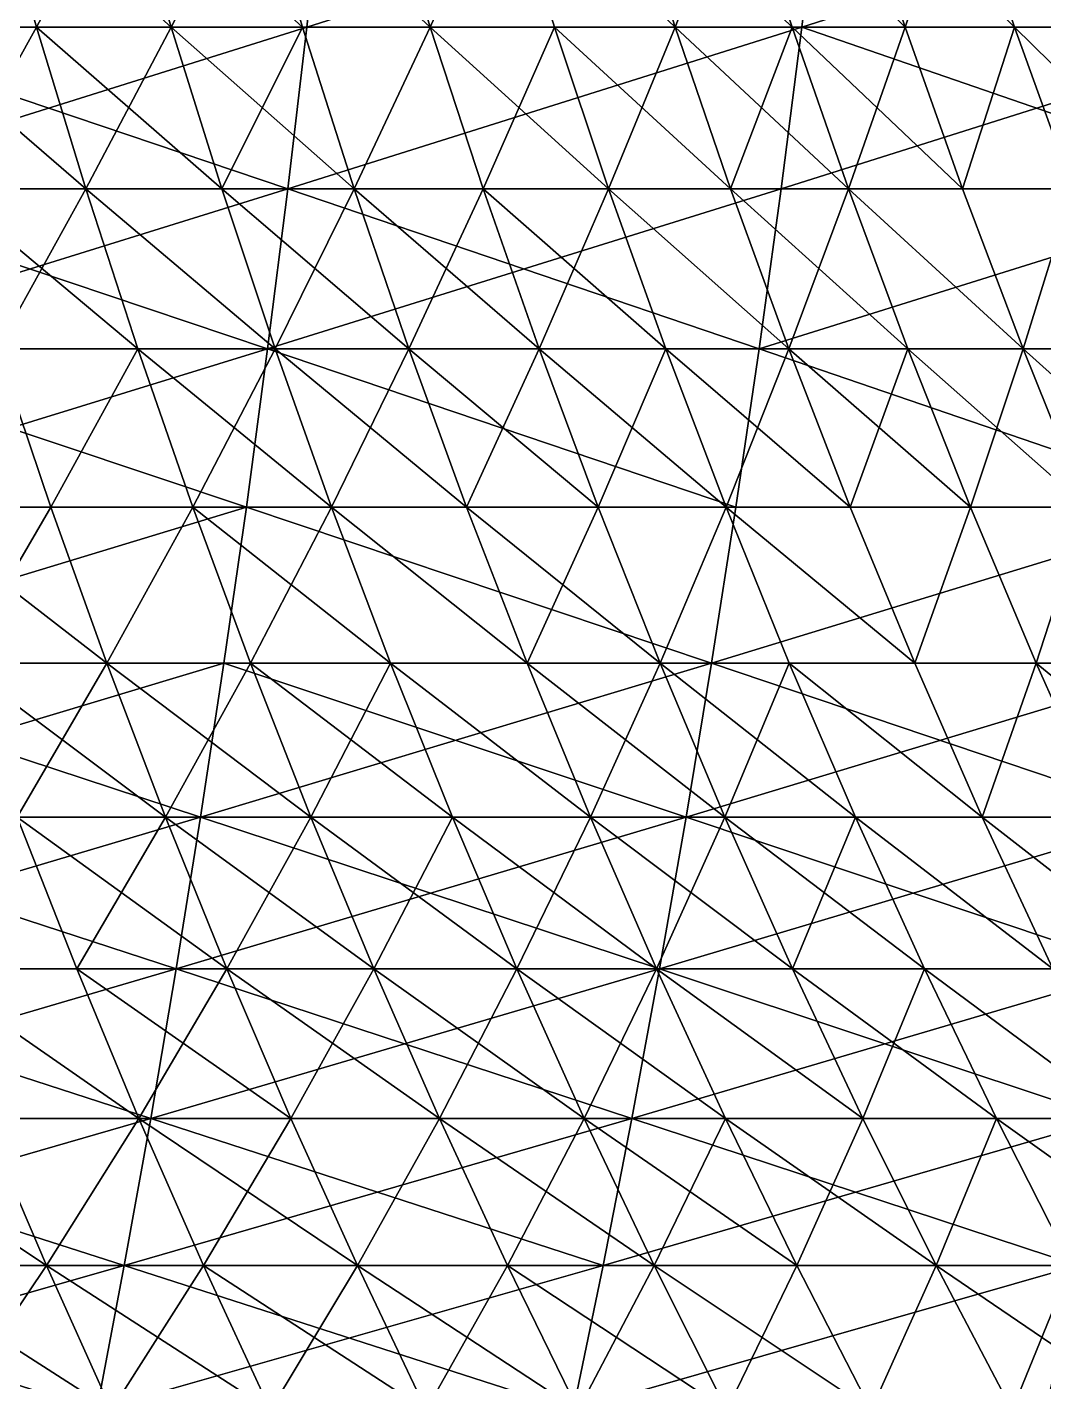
# Model space of a CAD drawing. Header units: millimetres. Extents: x -3250 to 6200, y -3250 to 3250.
# Drawn here: x 4401.4 to 4516.2, y -463.8 to -310.7 of the extents above; entities that cross this region are included whole.
import ezdxf

# ---------------------------------------------------------------- set-up
doc = ezdxf.new("R2010")
doc.units = ezdxf.units.MM
doc.header["$MEASUREMENT"] = 0
doc.layers.add('MESH_3D', color=2, linetype='CONTINUOUS')

msp = doc.modelspace()

# ---------------------------------------------------------------- linework, layer by layer
at = {"layer": 'MESH_3D'}
for points in [[(4435.04, -292.27, 26157.06), (4378.57, -292.27, 26172.19), (4376.72, -310.75, 26164.91)], [(4435.04, -292.27, 26157.06), (4376.72, -310.75, 26164.91), (4433, -310.75, 26149.83)], [(4386.87, -310.75, 2167.51), (4402.45, -310.75, 2182.34), (4397.2, -292.27, 2187.72)], [(4402.45, -310.75, 24517.66), (4386.87, -310.75, 24532.49), (4397.2, -292.27, 24512.28)], [(4402.45, -310.75, 2182.34), (4412.28, -292.27, 2202.8), (4397.2, -292.27, 2187.72)], [(4417.66, -310.75, 24502.45), (4397.2, -292.27, 24512.28), (4412.28, -292.27, 24497.2)], [(4417.66, -310.75, 24502.45), (4402.45, -310.75, 24517.66), (4397.2, -292.27, 24512.28)], [(4402.45, -310.75, 2182.34), (4417.66, -310.75, 2197.55), (4412.28, -292.27, 2202.8)], [(4417.66, -310.75, 2197.55), (4426.98, -292.27, 2218.25), (4412.28, -292.27, 2202.8)], [(4432.49, -310.75, 24486.87), (4417.66, -310.75, 24502.45), (4412.28, -292.27, 24497.2)], [(4432.49, -310.75, 24486.87), (4412.28, -292.27, 24497.2), (4426.98, -292.27, 24481.75)], [(4417.66, -310.75, 2197.55), (4432.49, -310.75, 2213.13), (4426.98, -292.27, 2218.25)], [(4426.98, -292.27, 2218.25), (4446.93, -310.75, 2229.08), (4441.29, -292.27, 2234.06)], [(4432.49, -310.75, 2213.13), (4446.93, -310.75, 2229.08), (4426.98, -292.27, 2218.25)], [(4446.93, -310.75, 24470.92), (4432.49, -310.75, 24486.87), (4426.98, -292.27, 24481.75)], [(4446.93, -310.75, 24470.92), (4426.98, -292.27, 24481.75), (4441.29, -292.27, 24465.94)], [(4491.11, -292.27, 26140.53), (4433, -310.75, 26149.83), (4488.9, -310.75, 26133.35)], [(4491.11, -292.27, 26140.53), (4435.04, -292.27, 26157.06), (4433, -310.75, 26149.83)], [(4446.93, -310.75, 2229.08), (4455.2, -292.27, 2250.22), (4441.29, -292.27, 2234.06)], [(4455.2, -292.27, 24449.78), (4446.93, -310.75, 24470.92), (4441.29, -292.27, 24465.94)], [(4446.93, -310.75, 2229.08), (4460.96, -310.75, 2245.39), (4455.2, -292.27, 2250.22)], [(4460.96, -310.75, 24454.61), (4446.93, -310.75, 24470.92), (4455.2, -292.27, 24449.78)], [(4455.2, -292.27, 2250.22), (4474.58, -310.75, 2262.04), (4468.7, -292.27, 2266.73)], [(4460.96, -310.75, 2245.39), (4474.58, -310.75, 2262.04), (4455.2, -292.27, 2250.22)], [(4474.58, -310.75, 24437.96), (4455.2, -292.27, 24449.78), (4468.7, -292.27, 24433.27)], [(4474.58, -310.75, 24437.96), (4460.96, -310.75, 24454.61), (4455.2, -292.27, 24449.78)], [(4474.58, -310.75, 2262.04), (4481.79, -292.27, 2283.57), (4468.7, -292.27, 2266.73)], [(4487.78, -310.75, 24420.97), (4474.58, -310.75, 24437.96), (4468.7, -292.27, 24433.27)], [(4487.78, -310.75, 24420.97), (4468.7, -292.27, 24433.27), (4481.79, -292.27, 24416.43)], [(4474.58, -310.75, 2262.04), (4487.78, -310.75, 2279.03), (4481.79, -292.27, 2283.57)], [(4481.79, -292.27, 2283.57), (4500.56, -310.75, 2296.33), (4494.45, -292.27, 2300.72)], [(4487.78, -310.75, 2279.03), (4500.56, -310.75, 2296.33), (4481.79, -292.27, 2283.57)], [(4500.56, -310.75, 24403.67), (4481.79, -292.27, 24416.43), (4494.45, -292.27, 24399.28)], [(4500.56, -310.75, 24403.67), (4487.78, -310.75, 24420.97), (4481.79, -292.27, 24416.43)], [(4546.76, -292.27, 26122.6), (4488.9, -310.75, 26133.35), (4544.36, -310.75, 26115.48)], [(4546.76, -292.27, 26122.6), (4491.11, -292.27, 26140.53), (4488.9, -310.75, 26133.35)], [(4500.56, -310.75, 2296.33), (4506.68, -292.27, 2318.19), (4494.45, -292.27, 2300.72)], [(4512.89, -310.75, 24386.04), (4494.45, -292.27, 24399.28), (4506.68, -292.27, 24381.81)], [(4512.89, -310.75, 24386.04), (4500.56, -310.75, 24403.67), (4494.45, -292.27, 24399.28)], [(4500.56, -310.75, 2296.33), (4512.89, -310.75, 2313.96), (4506.68, -292.27, 2318.19)], [(4506.68, -292.27, 2318.19), (4524.79, -310.75, 2331.88), (4518.48, -292.27, 2335.96)], [(4512.89, -310.75, 2313.96), (4524.79, -310.75, 2331.88), (4506.68, -292.27, 2318.19)], [(4524.79, -310.75, 24368.12), (4512.89, -310.75, 24386.04), (4506.68, -292.27, 24381.81)], [(4524.79, -310.75, 24368.12), (4506.68, -292.27, 24381.81), (4518.48, -292.27, 24364.04)], [(4376.72, -310.75, 535.09), (4430.84, -329.03, 557.85), (4374.75, -329.03, 542.82)], [(4433, -310.75, 26149.83), (4376.72, -310.75, 26164.91), (4374.75, -329.03, 26157.18)], [(4433, -310.75, 26149.83), (4374.75, -329.03, 26157.18), (4430.84, -329.03, 26142.15)], [(4376.72, -310.75, 535.09), (4433, -310.75, 550.17), (4430.84, -329.03, 557.85)], [(4392.29, -329.03, 2161.66), (4402.45, -310.75, 2182.34), (4386.87, -310.75, 2167.51)], [(4408.02, -329.03, 24523.37), (4386.87, -310.75, 24532.49), (4402.45, -310.75, 24517.66)], [(4408.02, -329.03, 24523.37), (4392.29, -329.03, 24538.34), (4386.87, -310.75, 24532.49)], [(4392.29, -329.03, 2161.66), (4408.02, -329.03, 2176.63), (4402.45, -310.75, 2182.34)], [(4408.02, -329.03, 2176.63), (4417.66, -310.75, 2197.55), (4402.45, -310.75, 2182.34)], [(4423.37, -329.03, 24508.02), (4408.02, -329.03, 24523.37), (4402.45, -310.75, 24517.66)], [(4423.37, -329.03, 24508.02), (4402.45, -310.75, 24517.66), (4417.66, -310.75, 24502.45)], [(4408.02, -329.03, 2176.63), (4423.37, -329.03, 2191.98), (4417.66, -310.75, 2197.55)], [(4423.37, -329.03, 2191.98), (4432.49, -310.75, 2213.13), (4417.66, -310.75, 2197.55)], [(4438.34, -329.03, 24492.29), (4417.66, -310.75, 24502.45), (4432.49, -310.75, 24486.87)], [(4438.34, -329.03, 24492.29), (4423.37, -329.03, 24508.02), (4417.66, -310.75, 24502.45)], [(4423.37, -329.03, 2191.98), (4438.34, -329.03, 2207.71), (4432.49, -310.75, 2213.13)], [(4430.84, -329.03, 557.85), (4488.9, -310.75, 566.65), (4486.55, -329.03, 574.28)], [(4433, -310.75, 550.17), (4488.9, -310.75, 566.65), (4430.84, -329.03, 557.85)], [(4488.9, -310.75, 26133.35), (4433, -310.75, 26149.83), (4430.84, -329.03, 26142.15)], [(4488.9, -310.75, 26133.35), (4430.84, -329.03, 26142.15), (4486.55, -329.03, 26125.72)], [(4438.34, -329.03, 2207.71), (4446.93, -310.75, 2229.08), (4432.49, -310.75, 2213.13)], [(4446.93, -310.75, 24470.92), (4438.34, -329.03, 24492.29), (4432.49, -310.75, 24486.87)], [(4438.34, -329.03, 2207.71), (4452.91, -329.03, 2223.81), (4446.93, -310.75, 2229.08)], [(4452.91, -329.03, 24476.19), (4438.34, -329.03, 24492.29), (4446.93, -310.75, 24470.92)], [(4452.91, -329.03, 2223.81), (4460.96, -310.75, 2245.39), (4446.93, -310.75, 2229.08)], [(4467.07, -329.03, 24459.74), (4452.91, -329.03, 24476.19), (4446.93, -310.75, 24470.92)], [(4467.07, -329.03, 24459.74), (4446.93, -310.75, 24470.92), (4460.96, -310.75, 24454.61)], [(4452.91, -329.03, 2223.81), (4467.07, -329.03, 2240.26), (4460.96, -310.75, 2245.39)], [(4467.07, -329.03, 2240.26), (4474.58, -310.75, 2262.04), (4460.96, -310.75, 2245.39)], [(4480.82, -329.03, 24442.93), (4467.07, -329.03, 24459.74), (4460.96, -310.75, 24454.61)], [(4480.82, -329.03, 24442.93), (4460.96, -310.75, 24454.61), (4474.58, -310.75, 24437.96)], [(4467.07, -329.03, 2240.26), (4480.82, -329.03, 2257.07), (4474.58, -310.75, 2262.04)], [(4480.82, -329.03, 2257.07), (4487.78, -310.75, 2279.03), (4474.58, -310.75, 2262.04)], [(4494.14, -329.03, 24425.79), (4480.82, -329.03, 24442.93), (4474.58, -310.75, 24437.96)], [(4494.14, -329.03, 24425.79), (4474.58, -310.75, 24437.96), (4487.78, -310.75, 24420.97)], [(4480.82, -329.03, 2257.07), (4494.14, -329.03, 2274.21), (4487.78, -310.75, 2279.03)], [(4488.9, -310.75, 566.65), (4541.82, -329.03, 592.08), (4486.55, -329.03, 574.28)], [(4544.36, -310.75, 26115.48), (4488.9, -310.75, 26133.35), (4486.55, -329.03, 26125.72)], [(4544.36, -310.75, 26115.48), (4486.55, -329.03, 26125.72), (4541.82, -329.03, 26107.92)], [(4494.14, -329.03, 2274.21), (4500.56, -310.75, 2296.33), (4487.78, -310.75, 2279.03)], [(4507.03, -329.03, 24408.32), (4487.78, -310.75, 24420.97), (4500.56, -310.75, 24403.67)], [(4507.03, -329.03, 24408.32), (4494.14, -329.03, 24425.79), (4487.78, -310.75, 24420.97)], [(4488.9, -310.75, 566.65), (4544.36, -310.75, 584.52), (4541.82, -329.03, 592.08)], [(4494.14, -329.03, 2274.21), (4507.03, -329.03, 2291.68), (4500.56, -310.75, 2296.33)], [(4507.03, -329.03, 2291.68), (4512.89, -310.75, 2313.96), (4500.56, -310.75, 2296.33)], [(4512.89, -310.75, 24386.04), (4507.03, -329.03, 24408.32), (4500.56, -310.75, 24403.67)], [(4507.03, -329.03, 2291.68), (4519.48, -329.03, 2309.46), (4512.89, -310.75, 2313.96)], [(4519.48, -329.03, 24390.54), (4507.03, -329.03, 24408.32), (4512.89, -310.75, 24386.04)], [(4519.48, -329.03, 2309.46), (4524.79, -310.75, 2331.88), (4512.89, -310.75, 2313.96)], [(4531.49, -329.03, 24372.45), (4519.48, -329.03, 24390.54), (4512.89, -310.75, 24386.04)], [(4531.49, -329.03, 24372.45), (4512.89, -310.75, 24386.04), (4524.79, -310.75, 24368.12)], [(4374.75, -329.03, 542.82), (4428.56, -347.11, 565.97), (4372.67, -347.11, 550.99)], [(4430.84, -329.03, 26142.15), (4372.67, -347.11, 26149.01), (4428.56, -347.11, 26134.03)], [(4430.84, -329.03, 26142.15), (4374.75, -329.03, 26157.18), (4372.67, -347.11, 26149.01)], [(4374.75, -329.03, 542.82), (4430.84, -329.03, 557.85), (4428.56, -347.11, 565.97)], [(4398.02, -347.11, 2155.48), (4408.02, -329.03, 2176.63), (4392.29, -329.03, 2161.66)], [(4413.91, -347.11, 24529.41), (4392.29, -329.03, 24538.34), (4408.02, -329.03, 24523.37)], [(4413.91, -347.11, 24529.41), (4398.02, -347.11, 24544.52), (4392.29, -329.03, 24538.34)], [(4398.02, -347.11, 2155.48), (4413.91, -347.11, 2170.59), (4408.02, -329.03, 2176.63)], [(4408.02, -329.03, 2176.63), (4429.41, -347.11, 2186.09), (4423.37, -329.03, 2191.98)], [(4413.91, -347.11, 2170.59), (4429.41, -347.11, 2186.09), (4408.02, -329.03, 2176.63)], [(4429.41, -347.11, 24513.91), (4413.91, -347.11, 24529.41), (4408.02, -329.03, 24523.37)], [(4429.41, -347.11, 24513.91), (4408.02, -329.03, 24523.37), (4423.37, -329.03, 24508.02)], [(4429.41, -347.11, 2186.09), (4438.34, -329.03, 2207.71), (4423.37, -329.03, 2191.98)], [(4444.52, -347.11, 24498.02), (4423.37, -329.03, 24508.02), (4438.34, -329.03, 24492.29)], [(4444.52, -347.11, 24498.02), (4429.41, -347.11, 24513.91), (4423.37, -329.03, 24508.02)], [(4430.84, -329.03, 557.85), (4484.06, -347.11, 582.33), (4428.56, -347.11, 565.97)], [(4486.55, -329.03, 26125.72), (4428.56, -347.11, 26134.03), (4484.06, -347.11, 26117.67)], [(4486.55, -329.03, 26125.72), (4430.84, -329.03, 26142.15), (4428.56, -347.11, 26134.03)], [(4429.41, -347.11, 2186.09), (4444.52, -347.11, 2201.98), (4438.34, -329.03, 2207.71)], [(4430.84, -329.03, 557.85), (4486.55, -329.03, 574.28), (4484.06, -347.11, 582.33)], [(4438.34, -329.03, 2207.71), (4459.23, -347.11, 2218.23), (4452.91, -329.03, 2223.81)], [(4444.52, -347.11, 2201.98), (4459.23, -347.11, 2218.23), (4438.34, -329.03, 2207.71)], [(4452.91, -329.03, 24476.19), (4444.52, -347.11, 24498.02), (4438.34, -329.03, 24492.29)], [(4459.23, -347.11, 24481.77), (4444.52, -347.11, 24498.02), (4452.91, -329.03, 24476.19)], [(4459.23, -347.11, 2218.23), (4467.07, -329.03, 2240.26), (4452.91, -329.03, 2223.81)], [(4473.53, -347.11, 24465.15), (4452.91, -329.03, 24476.19), (4467.07, -329.03, 24459.74)], [(4473.53, -347.11, 24465.15), (4459.23, -347.11, 24481.77), (4452.91, -329.03, 24476.19)], [(4459.23, -347.11, 2218.23), (4473.53, -347.11, 2234.85), (4467.07, -329.03, 2240.26)], [(4467.07, -329.03, 2240.26), (4487.41, -347.11, 2251.81), (4480.82, -329.03, 2257.07)], [(4473.53, -347.11, 2234.85), (4487.41, -347.11, 2251.81), (4467.07, -329.03, 2240.26)], [(4487.41, -347.11, 24448.19), (4467.07, -329.03, 24459.74), (4480.82, -329.03, 24442.93)], [(4487.41, -347.11, 24448.19), (4473.53, -347.11, 24465.15), (4467.07, -329.03, 24459.74)], [(4487.41, -347.11, 2251.81), (4494.14, -329.03, 2274.21), (4480.82, -329.03, 2257.07)], [(4500.86, -347.11, 24430.88), (4480.82, -329.03, 24442.93), (4494.14, -329.03, 24425.79)], [(4500.86, -347.11, 24430.88), (4487.41, -347.11, 24448.19), (4480.82, -329.03, 24442.93)], [(4484.06, -347.11, 582.33), (4541.82, -329.03, 592.08), (4539.14, -347.11, 600.07)], [(4486.55, -329.03, 574.28), (4541.82, -329.03, 592.08), (4484.06, -347.11, 582.33)], [(4541.82, -329.03, 26107.92), (4484.06, -347.11, 26117.67), (4539.14, -347.11, 26099.93)], [(4541.82, -329.03, 26107.92), (4486.55, -329.03, 26125.72), (4484.06, -347.11, 26117.67)], [(4487.41, -347.11, 2251.81), (4500.86, -347.11, 2269.12), (4494.14, -329.03, 2274.21)], [(4494.14, -329.03, 2274.21), (4513.88, -347.11, 2286.76), (4507.03, -329.03, 2291.68)], [(4500.86, -347.11, 2269.12), (4513.88, -347.11, 2286.76), (4494.14, -329.03, 2274.21)], [(4513.88, -347.11, 24413.24), (4494.14, -329.03, 24425.79), (4507.03, -329.03, 24408.32)], [(4513.88, -347.11, 24413.24), (4500.86, -347.11, 24430.88), (4494.14, -329.03, 24425.79)], [(4513.88, -347.11, 2286.76), (4519.48, -329.03, 2309.46), (4507.03, -329.03, 2291.68)], [(4519.48, -329.03, 24390.54), (4513.88, -347.11, 24413.24), (4507.03, -329.03, 24408.32)], [(4513.88, -347.11, 2286.76), (4526.45, -347.11, 2304.71), (4519.48, -329.03, 2309.46)], [(4526.45, -347.11, 24395.29), (4513.88, -347.11, 24413.24), (4519.48, -329.03, 24390.54)], [(4372.67, -347.11, 550.99), (4426.16, -364.97, 574.51), (4370.48, -364.97, 559.59)], [(4428.56, -347.11, 26134.03), (4372.67, -347.11, 26149.01), (4370.48, -364.97, 26140.41)], [(4428.56, -347.11, 26134.03), (4370.48, -364.97, 26140.41), (4426.16, -364.97, 26125.49)], [(4372.67, -347.11, 550.99), (4428.56, -347.11, 565.97), (4426.16, -364.97, 574.51)], [(4387.64, -364.97, 2134.12), (4404.06, -364.97, 2148.97), (4398.02, -347.11, 2155.48)], [(4404.06, -364.97, 24551.03), (4387.64, -364.97, 24565.88), (4398.02, -347.11, 24544.52)], [(4404.06, -364.97, 2148.97), (4413.91, -347.11, 2170.59), (4398.02, -347.11, 2155.48)], [(4413.91, -347.11, 24529.41), (4404.06, -364.97, 24551.03), (4398.02, -347.11, 24544.52)], [(4404.06, -364.97, 2148.97), (4420.11, -364.97, 2164.24), (4413.91, -347.11, 2170.59)], [(4420.11, -364.97, 24535.76), (4404.06, -364.97, 24551.03), (4413.91, -347.11, 24529.41)], [(4420.11, -364.97, 2164.24), (4429.41, -347.11, 2186.09), (4413.91, -347.11, 2170.59)], [(4435.76, -364.97, 24520.11), (4413.91, -347.11, 24529.41), (4429.41, -347.11, 24513.91)], [(4435.76, -364.97, 24520.11), (4420.11, -364.97, 24535.76), (4413.91, -347.11, 24529.41)], [(4420.11, -364.97, 2164.24), (4435.76, -364.97, 2179.89), (4429.41, -347.11, 2186.09)], [(4428.56, -347.11, 565.97), (4481.44, -364.97, 590.81), (4426.16, -364.97, 574.51)], [(4481.44, -364.97, 26109.19), (4428.56, -347.11, 26134.03), (4426.16, -364.97, 26125.49)], [(4428.56, -347.11, 565.97), (4484.06, -347.11, 582.33), (4481.44, -364.97, 590.81)], [(4484.06, -347.11, 26117.67), (4428.56, -347.11, 26134.03), (4481.44, -364.97, 26109.19)], [(4435.76, -364.97, 2179.89), (4444.52, -347.11, 2201.98), (4429.41, -347.11, 2186.09)], [(4451.03, -364.97, 24504.06), (4435.76, -364.97, 24520.11), (4429.41, -347.11, 24513.91)], [(4451.03, -364.97, 24504.06), (4429.41, -347.11, 24513.91), (4444.52, -347.11, 24498.02)], [(4435.76, -364.97, 2179.89), (4451.03, -364.97, 2195.94), (4444.52, -347.11, 2201.98)], [(4451.03, -364.97, 2195.94), (4459.23, -347.11, 2218.23), (4444.52, -347.11, 2201.98)], [(4465.88, -364.97, 24487.64), (4451.03, -364.97, 24504.06), (4444.52, -347.11, 24498.02)], [(4465.88, -364.97, 24487.64), (4444.52, -347.11, 24498.02), (4459.23, -347.11, 24481.77)], [(4451.03, -364.97, 2195.94), (4465.88, -364.97, 2212.36), (4459.23, -347.11, 2218.23)], [(4465.88, -364.97, 2212.36), (4473.53, -347.11, 2234.85), (4459.23, -347.11, 2218.23)], [(4480.33, -364.97, 24470.86), (4459.23, -347.11, 24481.77), (4473.53, -347.11, 24465.15)], [(4480.33, -364.97, 24470.86), (4465.88, -364.97, 24487.64), (4459.23, -347.11, 24481.77)], [(4465.88, -364.97, 2212.36), (4480.33, -364.97, 2229.14), (4473.53, -347.11, 2234.85)], [(4480.33, -364.97, 2229.14), (4487.41, -347.11, 2251.81), (4473.53, -347.11, 2234.85)], [(4494.35, -364.97, 24453.72), (4480.33, -364.97, 24470.86), (4473.53, -347.11, 24465.15)], [(4494.35, -364.97, 24453.72), (4473.53, -347.11, 24465.15), (4487.41, -347.11, 24448.19)], [(4480.33, -364.97, 2229.14), (4494.35, -364.97, 2246.28), (4487.41, -347.11, 2251.81)], [(4484.06, -347.11, 582.33), (4536.31, -364.97, 608.49), (4481.44, -364.97, 590.81)], [(4536.31, -364.97, 26091.51), (4484.06, -347.11, 26117.67), (4481.44, -364.97, 26109.19)], [(4484.06, -347.11, 582.33), (4539.14, -347.11, 600.07), (4536.31, -364.97, 608.49)], [(4539.14, -347.11, 26099.93), (4484.06, -347.11, 26117.67), (4536.31, -364.97, 26091.51)], [(4494.35, -364.97, 2246.28), (4500.86, -347.11, 2269.12), (4487.41, -347.11, 2251.81)], [(4507.94, -364.97, 24436.24), (4487.41, -347.11, 24448.19), (4500.86, -347.11, 24430.88)], [(4507.94, -364.97, 24436.24), (4494.35, -364.97, 24453.72), (4487.41, -347.11, 24448.19)], [(4494.35, -364.97, 2246.28), (4507.94, -364.97, 2263.76), (4500.86, -347.11, 2269.12)], [(4507.94, -364.97, 2263.76), (4513.88, -347.11, 2286.76), (4500.86, -347.11, 2269.12)], [(4521.08, -364.97, 24418.42), (4507.94, -364.97, 24436.24), (4500.86, -347.11, 24430.88)], [(4521.08, -364.97, 24418.42), (4500.86, -347.11, 24430.88), (4513.88, -347.11, 24413.24)], [(4507.94, -364.97, 2263.76), (4521.08, -364.97, 2281.58), (4513.88, -347.11, 2286.76)], [(4521.08, -364.97, 2281.58), (4526.45, -347.11, 2304.71), (4513.88, -347.11, 2286.76)], [(4533.78, -364.97, 24400.29), (4521.08, -364.97, 24418.42), (4513.88, -347.11, 24413.24)], [(4533.78, -364.97, 24400.29), (4513.88, -347.11, 24413.24), (4526.45, -347.11, 24395.29)], [(4368.18, -382.6, 568.62), (4426.16, -364.97, 574.51), (4423.63, -382.6, 583.48)], [(4370.48, -364.97, 559.59), (4426.16, -364.97, 574.51), (4368.18, -382.6, 568.62)], [(4426.16, -364.97, 26125.49), (4370.48, -364.97, 26140.41), (4368.18, -382.6, 26131.38)], [(4426.16, -364.97, 26125.49), (4368.18, -382.6, 26131.38), (4423.63, -382.6, 26116.52)], [(4393.81, -382.6, 2127.13), (4404.06, -364.97, 2148.97), (4387.64, -364.97, 2134.12)], [(4410.4, -382.6, 24557.86), (4393.81, -382.6, 24572.87), (4387.64, -364.97, 24565.88)], [(4410.4, -382.6, 24557.86), (4387.64, -364.97, 24565.88), (4404.06, -364.97, 24551.03)], [(4393.81, -382.6, 2127.13), (4410.4, -382.6, 2142.14), (4404.06, -364.97, 2148.97)], [(4410.4, -382.6, 2142.14), (4420.11, -364.97, 2164.24), (4404.06, -364.97, 2148.97)], [(4420.11, -364.97, 24535.76), (4410.4, -382.6, 24557.86), (4404.06, -364.97, 24551.03)], [(4410.4, -382.6, 2142.14), (4426.61, -382.6, 2157.56), (4420.11, -364.97, 2164.24)], [(4426.61, -382.6, 24542.44), (4410.4, -382.6, 24557.86), (4420.11, -364.97, 24535.76)], [(4426.61, -382.6, 2157.56), (4435.76, -364.97, 2179.89), (4420.11, -364.97, 2164.24)], [(4442.44, -382.6, 24526.61), (4420.11, -364.97, 24535.76), (4435.76, -364.97, 24520.11)], [(4442.44, -382.6, 24526.61), (4426.61, -382.6, 24542.44), (4420.11, -364.97, 24535.76)], [(4426.16, -364.97, 574.51), (4478.7, -382.6, 599.72), (4423.63, -382.6, 583.48)], [(4478.7, -382.6, 26100.28), (4426.16, -364.97, 26125.49), (4423.63, -382.6, 26116.52)], [(4426.16, -364.97, 574.51), (4481.44, -364.97, 590.81), (4478.7, -382.6, 599.72)], [(4481.44, -364.97, 26109.19), (4426.16, -364.97, 26125.49), (4478.7, -382.6, 26100.28)], [(4426.61, -382.6, 2157.56), (4442.44, -382.6, 2173.39), (4435.76, -364.97, 2179.89)], [(4435.76, -364.97, 2179.89), (4457.86, -382.6, 2189.6), (4451.03, -364.97, 2195.94)], [(4442.44, -382.6, 2173.39), (4457.86, -382.6, 2189.6), (4435.76, -364.97, 2179.89)], [(4457.86, -382.6, 24510.4), (4435.76, -364.97, 24520.11), (4451.03, -364.97, 24504.06)], [(4457.86, -382.6, 24510.4), (4442.44, -382.6, 24526.61), (4435.76, -364.97, 24520.11)], [(4457.86, -382.6, 2189.6), (4465.88, -364.97, 2212.36), (4451.03, -364.97, 2195.94)], [(4472.87, -382.6, 24493.81), (4457.86, -382.6, 24510.4), (4451.03, -364.97, 24504.06)], [(4472.87, -382.6, 24493.81), (4451.03, -364.97, 24504.06), (4465.88, -364.97, 24487.64)], [(4457.86, -382.6, 2189.6), (4472.87, -382.6, 2206.19), (4465.88, -364.97, 2212.36)], [(4472.87, -382.6, 2206.19), (4480.33, -364.97, 2229.14), (4465.88, -364.97, 2212.36)], [(4480.33, -364.97, 24470.86), (4472.87, -382.6, 24493.81), (4465.88, -364.97, 24487.64)], [(4472.87, -382.6, 2206.19), (4487.47, -382.6, 2223.15), (4480.33, -364.97, 2229.14)], [(4487.47, -382.6, 24476.85), (4472.87, -382.6, 24493.81), (4480.33, -364.97, 24470.86)], [(4478.7, -382.6, 599.72), (4536.31, -364.97, 608.49), (4533.34, -382.6, 617.32)], [(4481.44, -364.97, 590.81), (4536.31, -364.97, 608.49), (4478.7, -382.6, 599.72)], [(4536.31, -364.97, 26091.51), (4478.7, -382.6, 26100.28), (4533.34, -382.6, 26082.68)], [(4536.31, -364.97, 26091.51), (4481.44, -364.97, 26109.19), (4478.7, -382.6, 26100.28)], [(4480.33, -364.97, 2229.14), (4501.63, -382.6, 2240.47), (4494.35, -364.97, 2246.28)], [(4487.47, -382.6, 2223.15), (4501.63, -382.6, 2240.47), (4480.33, -364.97, 2229.14)], [(4501.63, -382.6, 24459.53), (4487.47, -382.6, 24476.85), (4480.33, -364.97, 24470.86)], [(4501.63, -382.6, 24459.53), (4480.33, -364.97, 24470.86), (4494.35, -364.97, 24453.72)], [(4501.63, -382.6, 2240.47), (4507.94, -364.97, 2263.76), (4494.35, -364.97, 2246.28)], [(4507.94, -364.97, 24436.24), (4501.63, -382.6, 24459.53), (4494.35, -364.97, 24453.72)], [(4501.63, -382.6, 2240.47), (4515.36, -382.6, 2258.13), (4507.94, -364.97, 2263.76)], [(4515.36, -382.6, 24441.87), (4501.63, -382.6, 24459.53), (4507.94, -364.97, 24436.24)], [(4515.36, -382.6, 2258.13), (4521.08, -364.97, 2281.58), (4507.94, -364.97, 2263.76)], [(4521.08, -364.97, 24418.42), (4515.36, -382.6, 24441.87), (4507.94, -364.97, 24436.24)], [(4515.36, -382.6, 2258.13), (4528.65, -382.6, 2276.14), (4521.08, -364.97, 2281.58)], [(4528.65, -382.6, 24423.86), (4515.36, -382.6, 24441.87), (4521.08, -364.97, 24418.42)], [(4368.18, -382.6, 568.62), (4420.99, -400, 592.88), (4365.77, -400, 578.08)], [(4423.63, -382.6, 26116.52), (4365.77, -400, 26121.92), (4420.99, -400, 26107.12)], [(4423.63, -382.6, 26116.52), (4368.18, -382.6, 26131.38), (4365.77, -400, 26121.92)], [(4368.18, -382.6, 568.62), (4423.63, -382.6, 583.48), (4420.99, -400, 592.88)], [(4393.81, -382.6, 2127.13), (4417.04, -400, 2134.99), (4410.4, -382.6, 2142.14)], [(4400.27, -400, 2119.81), (4417.04, -400, 2134.99), (4393.81, -382.6, 2127.13)], [(4410.4, -382.6, 24557.86), (4400.27, -400, 24580.19), (4393.81, -382.6, 24572.87)], [(4417.04, -400, 24565.01), (4400.27, -400, 24580.19), (4410.4, -382.6, 24557.86)], [(4417.04, -400, 2134.99), (4426.61, -382.6, 2157.56), (4410.4, -382.6, 2142.14)], [(4433.43, -400, 24549.42), (4410.4, -382.6, 24557.86), (4426.61, -382.6, 24542.44)], [(4433.43, -400, 24549.42), (4417.04, -400, 24565.01), (4410.4, -382.6, 24557.86)], [(4417.04, -400, 2134.99), (4433.43, -400, 2150.58), (4426.61, -382.6, 2157.56)], [(4423.63, -382.6, 583.48), (4475.82, -400, 609.04), (4420.99, -400, 592.88)], [(4478.7, -382.6, 26100.28), (4420.99, -400, 26107.12), (4475.82, -400, 26090.96)], [(4478.7, -382.6, 26100.28), (4423.63, -382.6, 26116.52), (4420.99, -400, 26107.12)], [(4423.63, -382.6, 583.48), (4478.7, -382.6, 599.72), (4475.82, -400, 609.04)], [(4433.43, -400, 2150.58), (4442.44, -382.6, 2173.39), (4426.61, -382.6, 2157.56)], [(4449.42, -400, 24533.43), (4426.61, -382.6, 24542.44), (4442.44, -382.6, 24526.61)], [(4449.42, -400, 24533.43), (4433.43, -400, 24549.42), (4426.61, -382.6, 24542.44)], [(4433.43, -400, 2150.58), (4449.42, -400, 2166.57), (4442.44, -382.6, 2173.39)], [(4442.44, -382.6, 2173.39), (4465.01, -400, 2182.96), (4457.86, -382.6, 2189.6)], [(4449.42, -400, 2166.57), (4465.01, -400, 2182.96), (4442.44, -382.6, 2173.39)], [(4465.01, -400, 24517.04), (4449.42, -400, 24533.43), (4442.44, -382.6, 24526.61)], [(4465.01, -400, 24517.04), (4442.44, -382.6, 24526.61), (4457.86, -382.6, 24510.4)], [(4457.86, -382.6, 2189.6), (4480.19, -400, 2199.73), (4472.87, -382.6, 2206.19)], [(4465.01, -400, 2182.96), (4480.19, -400, 2199.73), (4457.86, -382.6, 2189.6)], [(4472.87, -382.6, 24493.81), (4465.01, -400, 24517.04), (4457.86, -382.6, 24510.4)], [(4480.19, -400, 24500.27), (4465.01, -400, 24517.04), (4472.87, -382.6, 24493.81)], [(4480.19, -400, 2199.73), (4487.47, -382.6, 2223.15), (4472.87, -382.6, 2206.19)], [(4494.94, -400, 24483.12), (4480.19, -400, 24500.27), (4472.87, -382.6, 24493.81)], [(4494.94, -400, 24483.12), (4472.87, -382.6, 24493.81), (4487.47, -382.6, 24476.85)], [(4478.7, -382.6, 599.72), (4530.23, -400, 626.57), (4475.82, -400, 609.04)], [(4533.34, -382.6, 26082.68), (4475.82, -400, 26090.96), (4530.23, -400, 26073.43)], [(4533.34, -382.6, 26082.68), (4478.7, -382.6, 26100.28), (4475.82, -400, 26090.96)], [(4478.7, -382.6, 599.72), (4533.34, -382.6, 617.32), (4530.23, -400, 626.57)], [(4480.19, -400, 2199.73), (4494.94, -400, 2216.88), (4487.47, -382.6, 2223.15)], [(4487.47, -382.6, 2223.15), (4509.26, -400, 2234.38), (4501.63, -382.6, 2240.47)], [(4494.94, -400, 2216.88), (4509.26, -400, 2234.38), (4487.47, -382.6, 2223.15)], [(4509.26, -400, 24465.62), (4487.47, -382.6, 24476.85), (4501.63, -382.6, 24459.53)], [(4509.26, -400, 24465.62), (4494.94, -400, 24483.12), (4487.47, -382.6, 24476.85)], [(4509.26, -400, 2234.38), (4515.36, -382.6, 2258.13), (4501.63, -382.6, 2240.47)], [(4515.36, -382.6, 24441.87), (4509.26, -400, 24465.62), (4501.63, -382.6, 24459.53)], [(4509.26, -400, 2234.38), (4523.14, -400, 2252.24), (4515.36, -382.6, 2258.13)], [(4523.14, -400, 24447.76), (4509.26, -400, 24465.62), (4515.36, -382.6, 24441.87)], [(4515.36, -382.6, 2258.13), (4536.57, -400, 2270.44), (4528.65, -382.6, 2276.14)], [(4523.14, -400, 2252.24), (4536.57, -400, 2270.44), (4515.36, -382.6, 2258.13)], [(4536.57, -400, 24429.56), (4515.36, -382.6, 24441.87), (4528.65, -382.6, 24423.86)], [(4536.57, -400, 24429.56), (4523.14, -400, 24447.76), (4515.36, -382.6, 24441.87)], [(4365.77, -400, 578.08), (4418.23, -417.15, 602.68), (4363.26, -417.15, 587.95)], [(4420.99, -400, 26107.12), (4365.77, -400, 26121.92), (4363.26, -417.15, 26112.05)], [(4420.99, -400, 26107.12), (4363.26, -417.15, 26112.05), (4418.23, -417.15, 26097.32)], [(4365.77, -400, 578.08), (4420.99, -400, 592.88), (4418.23, -417.15, 602.68)], [(4389.67, -417.15, 2097.26), (4407.01, -417.15, 2112.18), (4400.27, -400, 2119.81)], [(4407.01, -417.15, 24587.82), (4389.67, -417.15, 24602.74), (4400.27, -400, 24580.19)], [(4407.01, -417.15, 2112.18), (4417.04, -400, 2134.99), (4400.27, -400, 2119.81)], [(4423.97, -417.15, 24572.48), (4407.01, -417.15, 24587.82), (4400.27, -400, 24580.19)], [(4423.97, -417.15, 24572.48), (4400.27, -400, 24580.19), (4417.04, -400, 24565.01)], [(4407.01, -417.15, 2112.18), (4423.97, -417.15, 2127.52), (4417.04, -400, 2134.99)], [(4417.04, -400, 2134.99), (4440.54, -417.15, 2143.29), (4433.43, -400, 2150.58)], [(4423.97, -417.15, 2127.52), (4440.54, -417.15, 2143.29), (4417.04, -400, 2134.99)], [(4433.43, -400, 24549.42), (4423.97, -417.15, 24572.48), (4417.04, -400, 24565.01)], [(4420.99, -400, 592.88), (4472.82, -417.15, 618.78), (4418.23, -417.15, 602.68)], [(4475.82, -400, 26090.96), (4418.23, -417.15, 26097.32), (4472.82, -417.15, 26081.22)], [(4475.82, -400, 26090.96), (4420.99, -400, 26107.12), (4418.23, -417.15, 26097.32)], [(4420.99, -400, 592.88), (4475.82, -400, 609.04), (4472.82, -417.15, 618.78)], [(4440.54, -417.15, 24556.71), (4423.97, -417.15, 24572.48), (4433.43, -400, 24549.42)], [(4440.54, -417.15, 2143.29), (4449.42, -400, 2166.57), (4433.43, -400, 2150.58)], [(4456.71, -417.15, 24540.54), (4433.43, -400, 24549.42), (4449.42, -400, 24533.43)], [(4456.71, -417.15, 24540.54), (4440.54, -417.15, 24556.71), (4433.43, -400, 24549.42)], [(4440.54, -417.15, 2143.29), (4456.71, -417.15, 2159.46), (4449.42, -400, 2166.57)], [(4456.71, -417.15, 2159.46), (4465.01, -400, 2182.96), (4449.42, -400, 2166.57)], [(4472.48, -417.15, 24523.97), (4456.71, -417.15, 24540.54), (4449.42, -400, 24533.43)], [(4472.48, -417.15, 24523.97), (4449.42, -400, 24533.43), (4465.01, -400, 24517.04)], [(4456.71, -417.15, 2159.46), (4472.48, -417.15, 2176.03), (4465.01, -400, 2182.96)], [(4465.01, -400, 2182.96), (4487.82, -417.15, 2192.99), (4480.19, -400, 2199.73)], [(4472.48, -417.15, 2176.03), (4487.82, -417.15, 2192.99), (4465.01, -400, 2182.96)], [(4480.19, -400, 24500.27), (4472.48, -417.15, 24523.97), (4465.01, -400, 24517.04)], [(4487.82, -417.15, 24507.01), (4472.48, -417.15, 24523.97), (4480.19, -400, 24500.27)], [(4475.82, -400, 609.04), (4526.99, -417.15, 636.23), (4472.82, -417.15, 618.78)], [(4530.23, -400, 26073.43), (4472.82, -417.15, 26081.22), (4526.99, -417.15, 26063.77)], [(4530.23, -400, 26073.43), (4475.82, -400, 26090.96), (4472.82, -417.15, 26081.22)], [(4475.82, -400, 609.04), (4530.23, -400, 626.57), (4526.99, -417.15, 636.23)], [(4487.82, -417.15, 2192.99), (4494.94, -400, 2216.88), (4480.19, -400, 2199.73)], [(4502.74, -417.15, 24489.67), (4487.82, -417.15, 24507.01), (4480.19, -400, 24500.27)], [(4502.74, -417.15, 24489.67), (4480.19, -400, 24500.27), (4494.94, -400, 24483.12)], [(4487.82, -417.15, 2192.99), (4502.74, -417.15, 2210.33), (4494.94, -400, 2216.88)], [(4494.94, -400, 2216.88), (4517.23, -417.15, 2228.03), (4509.26, -400, 2234.38)], [(4502.74, -417.15, 2210.33), (4517.23, -417.15, 2228.03), (4494.94, -400, 2216.88)], [(4517.23, -417.15, 24471.97), (4502.74, -417.15, 24489.67), (4494.94, -400, 24483.12)], [(4517.23, -417.15, 24471.97), (4494.94, -400, 24483.12), (4509.26, -400, 24465.62)], [(4517.23, -417.15, 2228.03), (4523.14, -400, 2252.24), (4509.26, -400, 2234.38)], [(4531.26, -417.15, 24453.91), (4509.26, -400, 24465.62), (4523.14, -400, 24447.76)], [(4531.26, -417.15, 24453.91), (4517.23, -417.15, 24471.97), (4509.26, -400, 24465.62)], [(4363.26, -417.15, 587.95), (4415.36, -434.04, 612.9), (4360.64, -434.04, 598.24)], [(4418.23, -417.15, 26097.32), (4360.64, -434.04, 26101.76), (4415.36, -434.04, 26087.1)], [(4418.23, -417.15, 26097.32), (4363.26, -417.15, 26112.05), (4360.64, -434.04, 26101.76)], [(4363.26, -417.15, 587.95), (4418.23, -417.15, 602.68), (4415.36, -434.04, 612.9)], [(4389.67, -417.15, 2097.26), (4414.03, -434.04, 2104.22), (4407.01, -417.15, 2112.18)], [(4396.49, -434.04, 2089.13), (4414.03, -434.04, 2104.22), (4389.67, -417.15, 2097.26)], [(4414.03, -434.04, 24595.78), (4396.49, -434.04, 24610.87), (4389.67, -417.15, 24602.74)], [(4414.03, -434.04, 24595.78), (4389.67, -417.15, 24602.74), (4407.01, -417.15, 24587.82)], [(4414.03, -434.04, 2104.22), (4423.97, -417.15, 2127.52), (4407.01, -417.15, 2112.18)], [(4431.19, -434.04, 24580.26), (4414.03, -434.04, 24595.78), (4407.01, -417.15, 24587.82)], [(4431.19, -434.04, 24580.26), (4407.01, -417.15, 24587.82), (4423.97, -417.15, 24572.48)], [(4414.03, -434.04, 2104.22), (4431.19, -434.04, 2119.74), (4423.97, -417.15, 2127.52)], [(4415.36, -434.04, 612.9), (4472.82, -417.15, 618.78), (4469.69, -434.04, 628.92)], [(4418.23, -417.15, 602.68), (4472.82, -417.15, 618.78), (4415.36, -434.04, 612.9)], [(4469.69, -434.04, 26071.08), (4418.23, -417.15, 26097.32), (4415.36, -434.04, 26087.1)], [(4472.82, -417.15, 26081.22), (4418.23, -417.15, 26097.32), (4469.69, -434.04, 26071.08)], [(4431.19, -434.04, 2119.74), (4440.54, -417.15, 2143.29), (4423.97, -417.15, 2127.52)], [(4447.95, -434.04, 24564.31), (4423.97, -417.15, 24572.48), (4440.54, -417.15, 24556.71)], [(4447.95, -434.04, 24564.31), (4431.19, -434.04, 24580.26), (4423.97, -417.15, 24572.48)], [(4431.19, -434.04, 2119.74), (4447.95, -434.04, 2135.69), (4440.54, -417.15, 2143.29)], [(4447.95, -434.04, 2135.69), (4456.71, -417.15, 2159.46), (4440.54, -417.15, 2143.29)], [(4464.31, -434.04, 24547.95), (4440.54, -417.15, 24556.71), (4456.71, -417.15, 24540.54)], [(4464.31, -434.04, 24547.95), (4447.95, -434.04, 24564.31), (4440.54, -417.15, 24556.71)], [(4447.95, -434.04, 2135.69), (4464.31, -434.04, 2152.05), (4456.71, -417.15, 2159.46)], [(4464.31, -434.04, 2152.05), (4472.48, -417.15, 2176.03), (4456.71, -417.15, 2159.46)], [(4480.26, -434.04, 24531.19), (4464.31, -434.04, 24547.95), (4456.71, -417.15, 24540.54)], [(4480.26, -434.04, 24531.19), (4456.71, -417.15, 24540.54), (4472.48, -417.15, 24523.97)], [(4464.31, -434.04, 2152.05), (4480.26, -434.04, 2168.81), (4472.48, -417.15, 2176.03)], [(4469.69, -434.04, 628.92), (4526.99, -417.15, 636.23), (4523.61, -434.04, 646.29)], [(4472.82, -417.15, 618.78), (4526.99, -417.15, 636.23), (4469.69, -434.04, 628.92)], [(4523.61, -434.04, 26053.71), (4472.82, -417.15, 26081.22), (4469.69, -434.04, 26071.08)], [(4472.48, -417.15, 2176.03), (4495.78, -434.04, 2185.97), (4487.82, -417.15, 2192.99)], [(4480.26, -434.04, 2168.81), (4495.78, -434.04, 2185.97), (4472.48, -417.15, 2176.03)], [(4495.78, -434.04, 24514.03), (4472.48, -417.15, 24523.97), (4487.82, -417.15, 24507.01)], [(4495.78, -434.04, 24514.03), (4480.26, -434.04, 24531.19), (4472.48, -417.15, 24523.97)], [(4526.99, -417.15, 26063.77), (4472.82, -417.15, 26081.22), (4523.61, -434.04, 26053.71)], [(4495.78, -434.04, 2185.97), (4502.74, -417.15, 2210.33), (4487.82, -417.15, 2192.99)], [(4510.87, -434.04, 24496.49), (4487.82, -417.15, 24507.01), (4502.74, -417.15, 24489.67)], [(4510.87, -434.04, 24496.49), (4495.78, -434.04, 24514.03), (4487.82, -417.15, 24507.01)], [(4495.78, -434.04, 2185.97), (4510.87, -434.04, 2203.51), (4502.74, -417.15, 2210.33)], [(4502.74, -417.15, 2210.33), (4525.52, -434.04, 2221.41), (4517.23, -417.15, 2228.03)], [(4510.87, -434.04, 2203.51), (4525.52, -434.04, 2221.41), (4502.74, -417.15, 2210.33)], [(4525.52, -434.04, 24478.59), (4502.74, -417.15, 24489.67), (4517.23, -417.15, 24471.97)], [(4525.52, -434.04, 24478.59), (4510.87, -434.04, 24496.49), (4502.74, -417.15, 24489.67)], [(4360.64, -434.04, 598.24), (4412.37, -450.66, 623.52), (4357.92, -450.66, 608.92)], [(4415.36, -434.04, 26087.1), (4360.64, -434.04, 26101.76), (4357.92, -450.66, 26091.08)], [(4415.36, -434.04, 26087.1), (4357.92, -450.66, 26091.08), (4412.37, -450.66, 26076.48)], [(4360.64, -434.04, 598.24), (4415.36, -434.04, 612.9), (4412.37, -450.66, 623.52)], [(4378.59, -434.04, 2074.48), (4403.58, -450.66, 2080.68), (4396.49, -434.04, 2089.13)], [(4385.46, -450.66, 2065.85), (4403.58, -450.66, 2080.68), (4378.59, -434.04, 2074.48)], [(4403.58, -450.66, 24619.32), (4378.59, -434.04, 24625.52), (4396.49, -434.04, 24610.87)], [(4403.58, -450.66, 24619.32), (4385.46, -450.66, 24634.15), (4378.59, -434.04, 24625.52)], [(4403.58, -450.66, 2080.68), (4414.03, -434.04, 2104.22), (4396.49, -434.04, 2089.13)], [(4414.03, -434.04, 24595.78), (4403.58, -450.66, 24619.32), (4396.49, -434.04, 24610.87)], [(4403.58, -450.66, 2080.68), (4421.33, -450.66, 2095.95), (4414.03, -434.04, 2104.22)], [(4421.33, -450.66, 24604.05), (4403.58, -450.66, 24619.32), (4414.03, -434.04, 24595.78)], [(4415.36, -434.04, 612.9), (4466.44, -450.66, 639.46), (4412.37, -450.66, 623.52)], [(4469.69, -434.04, 26071.08), (4412.37, -450.66, 26076.48), (4466.44, -450.66, 26060.54)], [(4469.69, -434.04, 26071.08), (4415.36, -434.04, 26087.1), (4412.37, -450.66, 26076.48)], [(4421.33, -450.66, 2095.95), (4431.19, -434.04, 2119.74), (4414.03, -434.04, 2104.22)], [(4438.69, -450.66, 24588.34), (4421.33, -450.66, 24604.05), (4414.03, -434.04, 24595.78)], [(4438.69, -450.66, 24588.34), (4414.03, -434.04, 24595.78), (4431.19, -434.04, 24580.26)], [(4415.36, -434.04, 612.9), (4469.69, -434.04, 628.92), (4466.44, -450.66, 639.46)], [(4421.33, -450.66, 2095.95), (4438.69, -450.66, 2111.66), (4431.19, -434.04, 2119.74)], [(4438.69, -450.66, 2111.66), (4447.95, -434.04, 2135.69), (4431.19, -434.04, 2119.74)], [(4447.95, -434.04, 24564.31), (4438.69, -450.66, 24588.34), (4431.19, -434.04, 24580.26)], [(4438.69, -450.66, 2111.66), (4455.65, -450.66, 2127.79), (4447.95, -434.04, 2135.69)], [(4455.65, -450.66, 24572.21), (4438.69, -450.66, 24588.34), (4447.95, -434.04, 24564.31)], [(4455.65, -450.66, 2127.79), (4464.31, -434.04, 2152.05), (4447.95, -434.04, 2135.69)], [(4472.21, -450.66, 24555.65), (4455.65, -450.66, 24572.21), (4447.95, -434.04, 24564.31)], [(4472.21, -450.66, 24555.65), (4447.95, -434.04, 24564.31), (4464.31, -434.04, 24547.95)], [(4455.65, -450.66, 2127.79), (4472.21, -450.66, 2144.35), (4464.31, -434.04, 2152.05)], [(4472.21, -450.66, 2144.35), (4480.26, -434.04, 2168.81), (4464.31, -434.04, 2152.05)], [(4488.34, -450.66, 24538.69), (4464.31, -434.04, 24547.95), (4480.26, -434.04, 24531.19)], [(4488.34, -450.66, 24538.69), (4472.21, -450.66, 24555.65), (4464.31, -434.04, 24547.95)], [(4469.69, -434.04, 628.92), (4520.1, -450.66, 656.74), (4466.44, -450.66, 639.46)], [(4523.61, -434.04, 26053.71), (4466.44, -450.66, 26060.54), (4520.1, -450.66, 26043.26)], [(4523.61, -434.04, 26053.71), (4469.69, -434.04, 26071.08), (4466.44, -450.66, 26060.54)], [(4469.69, -434.04, 628.92), (4523.61, -434.04, 646.29), (4520.1, -450.66, 656.74)], [(4472.21, -450.66, 2144.35), (4488.34, -450.66, 2161.31), (4480.26, -434.04, 2168.81)], [(4488.34, -450.66, 2161.31), (4495.78, -434.04, 2185.97), (4480.26, -434.04, 2168.81)], [(4504.05, -450.66, 24521.33), (4480.26, -434.04, 24531.19), (4495.78, -434.04, 24514.03)], [(4504.05, -450.66, 24521.33), (4488.34, -450.66, 24538.69), (4480.26, -434.04, 24531.19)], [(4488.34, -450.66, 2161.31), (4504.05, -450.66, 2178.67), (4495.78, -434.04, 2185.97)], [(4504.05, -450.66, 2178.67), (4510.87, -434.04, 2203.51), (4495.78, -434.04, 2185.97)], [(4510.87, -434.04, 24496.49), (4504.05, -450.66, 24521.33), (4495.78, -434.04, 24514.03)], [(4504.05, -450.66, 2178.67), (4519.32, -450.66, 2196.42), (4510.87, -434.04, 2203.51)], [(4519.32, -450.66, 24503.58), (4504.05, -450.66, 24521.33), (4510.87, -434.04, 24496.49)], [(4519.32, -450.66, 2196.42), (4525.52, -434.04, 2221.41), (4510.87, -434.04, 2203.51)], [(4534.15, -450.66, 24485.46), (4510.87, -434.04, 24496.49), (4525.52, -434.04, 24478.59)], [(4534.15, -450.66, 24485.46), (4519.32, -450.66, 24503.58), (4510.87, -434.04, 24496.49)], [(4357.92, -450.66, 608.92), (4409.27, -466.99, 634.53), (4355.09, -466.99, 620.01)], [(4412.37, -450.66, 26076.48), (4357.92, -450.66, 26091.08), (4355.09, -466.99, 26079.99)], [(4412.37, -450.66, 26076.48), (4355.09, -466.99, 26079.99), (4409.27, -466.99, 26065.47)], [(4357.92, -450.66, 608.92), (4412.37, -450.66, 623.52), (4409.27, -466.99, 634.53)], [(4392.6, -466.99, 2056.91), (4403.58, -450.66, 2080.68), (4385.46, -450.66, 2065.85)], [(4410.94, -466.99, 24628.09), (4385.46, -450.66, 24634.15), (4403.58, -450.66, 24619.32)], [(4410.94, -466.99, 24628.09), (4392.6, -466.99, 24643.09), (4385.46, -450.66, 24634.15)], [(4392.6, -466.99, 2056.91), (4410.94, -466.99, 2071.91), (4403.58, -450.66, 2080.68)], [(4410.94, -466.99, 2071.91), (4421.33, -450.66, 2095.95), (4403.58, -450.66, 2080.68)], [(4428.9, -466.99, 24612.63), (4403.58, -450.66, 24619.32), (4421.33, -450.66, 24604.05)], [(4428.9, -466.99, 24612.63), (4410.94, -466.99, 24628.09), (4403.58, -450.66, 24619.32)], [(4412.37, -450.66, 623.52), (4463.07, -466.99, 650.39), (4409.27, -466.99, 634.53)], [(4466.44, -450.66, 26060.54), (4409.27, -466.99, 26065.47), (4463.07, -466.99, 26049.61)], [(4466.44, -450.66, 26060.54), (4412.37, -450.66, 26076.48), (4409.27, -466.99, 26065.47)], [(4410.94, -466.99, 2071.91), (4428.9, -466.99, 2087.37), (4421.33, -450.66, 2095.95)], [(4412.37, -450.66, 623.52), (4466.44, -450.66, 639.46), (4463.07, -466.99, 650.39)], [(4428.9, -466.99, 2087.37), (4438.69, -450.66, 2111.66), (4421.33, -450.66, 2095.95)], [(4446.47, -466.99, 24596.73), (4421.33, -450.66, 24604.05), (4438.69, -450.66, 24588.34)], [(4446.47, -466.99, 24596.73), (4428.9, -466.99, 24612.63), (4421.33, -450.66, 24604.05)], [(4428.9, -466.99, 2087.37), (4446.47, -466.99, 2103.27), (4438.69, -450.66, 2111.66)], [(4446.47, -466.99, 2103.27), (4455.65, -450.66, 2127.79), (4438.69, -450.66, 2111.66)], [(4463.64, -466.99, 24580.4), (4438.69, -450.66, 24588.34), (4455.65, -450.66, 24572.21)], [(4463.64, -466.99, 24580.4), (4446.47, -466.99, 24596.73), (4438.69, -450.66, 24588.34)], [(4446.47, -466.99, 2103.27), (4463.64, -466.99, 2119.6), (4455.65, -450.66, 2127.79)], [(4463.64, -466.99, 2119.6), (4472.21, -450.66, 2144.35), (4455.65, -450.66, 2127.79)], [(4480.4, -466.99, 24563.64), (4455.65, -450.66, 24572.21), (4472.21, -450.66, 24555.65)], [(4480.4, -466.99, 24563.64), (4463.64, -466.99, 24580.4), (4455.65, -450.66, 24572.21)], [(4463.07, -466.99, 650.39), (4520.1, -450.66, 656.74), (4516.45, -466.99, 667.59)], [(4466.44, -450.66, 639.46), (4520.1, -450.66, 656.74), (4463.07, -466.99, 650.39)], [(4520.1, -450.66, 26043.26), (4466.44, -450.66, 26060.54), (4463.07, -466.99, 26049.61)], [(4520.1, -450.66, 26043.26), (4463.07, -466.99, 26049.61), (4516.45, -466.99, 26032.41)], [(4463.64, -466.99, 2119.6), (4480.4, -466.99, 2136.36), (4472.21, -450.66, 2144.35)], [(4480.4, -466.99, 2136.36), (4488.34, -450.66, 2161.31), (4472.21, -450.66, 2144.35)], [(4496.73, -466.99, 24546.47), (4472.21, -450.66, 24555.65), (4488.34, -450.66, 24538.69)], [(4496.73, -466.99, 24546.47), (4480.4, -466.99, 24563.64), (4472.21, -450.66, 24555.65)], [(4480.4, -466.99, 2136.36), (4496.73, -466.99, 2153.53), (4488.34, -450.66, 2161.31)], [(4496.73, -466.99, 2153.53), (4504.05, -450.66, 2178.67), (4488.34, -450.66, 2161.31)], [(4504.05, -450.66, 24521.33), (4496.73, -466.99, 24546.47), (4488.34, -450.66, 24538.69)], [(4496.73, -466.99, 2153.53), (4512.63, -466.99, 2171.1), (4504.05, -450.66, 2178.67)], [(4512.63, -466.99, 24528.9), (4496.73, -466.99, 24546.47), (4504.05, -450.66, 24521.33)], [(4512.63, -466.99, 2171.1), (4519.32, -450.66, 2196.42), (4504.05, -450.66, 2178.67)], [(4528.09, -466.99, 24510.94), (4512.63, -466.99, 24528.9), (4504.05, -450.66, 24521.33)], [(4528.09, -466.99, 24510.94), (4504.05, -450.66, 24521.33), (4519.32, -450.66, 24503.58)], [(4512.63, -466.99, 2171.1), (4528.09, -466.99, 2189.06), (4519.32, -450.66, 2196.42)]]:
    msp.add_3dface(points, dxfattribs=at)

doc.saveas('drawing.dxf')
